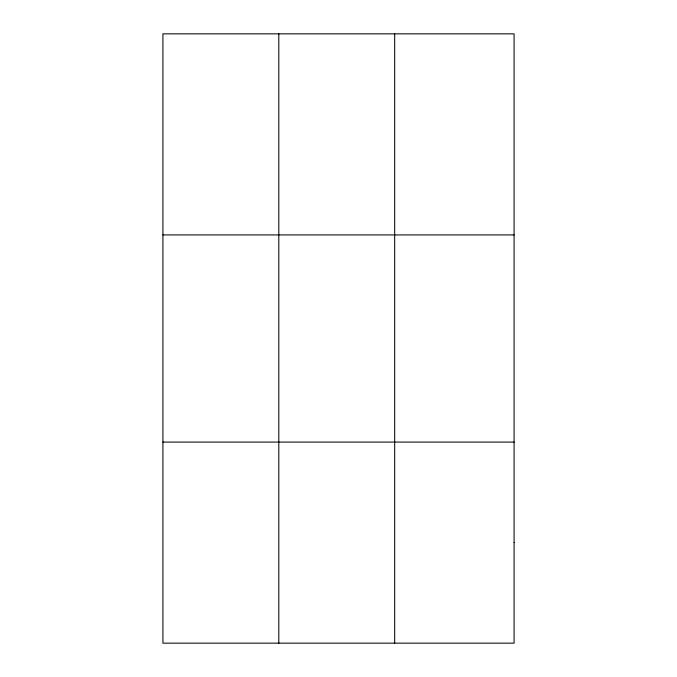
<?xml version="1.0" encoding="UTF-8"?>
<svg xmlns="http://www.w3.org/2000/svg" width="677" height="677" viewBox="0 0 677 677"><rect width="100%" height="100%" fill="white"/><g stroke="black" fill="none" stroke-linecap="round" stroke-linejoin="round"><path stroke-width="1.02" d="M278.806 33.85L278.806 643.15M394.683 33.85L394.683 643.15M162.92 234.919L514.08 234.919M162.92 442.081L514.08 442.081M514.08 542.615L514.08 643.15L162.92 643.15L162.92 33.85L514.08 33.85L514.08 542.615"/></g></svg>
